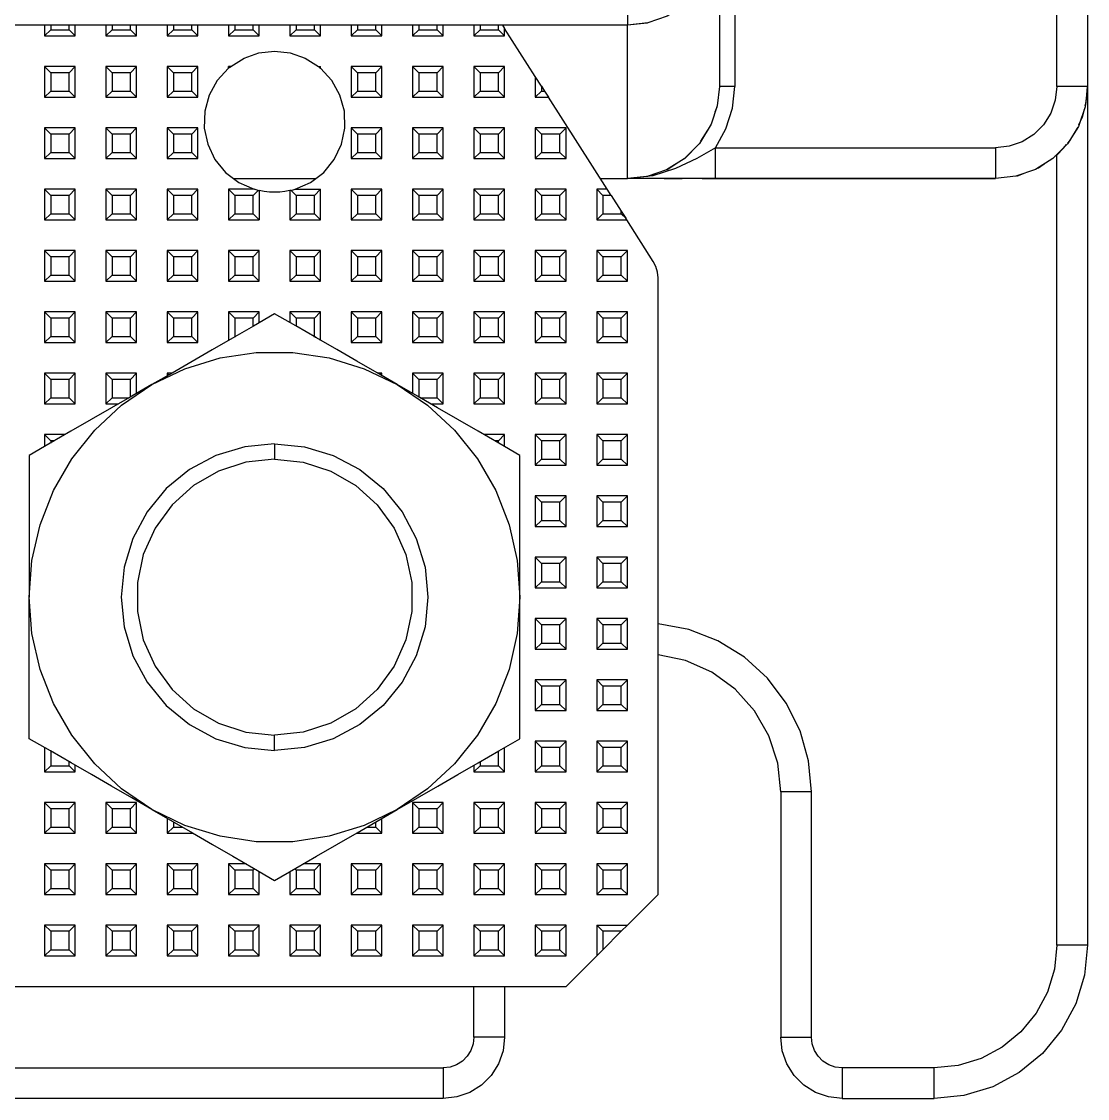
# Model space of a CAD drawing. Header units: millimetres. Extents: x 0 to 149, y 0 to 235.
# Drawn here: x 114.25 to 149, y 17.65 to 52.77 of the extents above; entities that cross this region are included whole.
import ezdxf

# ---------------------------------------------------------------- set-up
doc = ezdxf.new("R2010")
doc.units = ezdxf.units.MM

# ---------------------------------------------------------------- blocks, each defined once
blk = doc.blocks.new('CHINT_eff9f46a43ee547783ba41a7551f6a23_FACE_0')
at = {"color": 7, "linetype": 'CONTINUOUS', "true_color": 0x40d9ff}
for p, q in [((115, 52.65), (115, 52.3)), ((115.2, 52.5), (115, 52.3)), ((115.2, 52.65), (115.2, 52.5)), ((115.2, 52.5), (115.8, 52.5)), ((115.8, 52.5), (115.8, 52.65)), ((115.8, 52.5), (116, 52.3)), ((116, 52.3), (116, 52.65)), ((117, 52.65), (117, 52.3)), ((117.2, 52.5), (117, 52.3)), ((117.2, 52.65), (117.2, 52.5)), ((117.2, 52.5), (117.8, 52.5)), ((117.8, 52.5), (117.8, 52.65)), ((117.8, 52.5), (118, 52.3)), ((118, 52.3), (118, 52.65)), ((119, 52.65), (119, 52.3)), ((119.2, 52.5), (119, 52.3)), ((119.2, 52.65), (119.2, 52.5)), ((119.2, 52.5), (119.8, 52.5)), ((119.8, 52.5), (119.8, 52.65)), ((119.8, 52.5), (120, 52.3)), ((120, 52.3), (120, 52.65)), ((121, 52.65), (121, 52.3)), ((121.2, 52.5), (121, 52.3)), ((121.2, 52.65), (121.2, 52.5)), ((121.2, 52.5), (121.8, 52.5)), ((121.8, 52.5), (121.8, 52.65)), ((121.8, 52.5), (122, 52.3)), ((122, 52.3), (122, 52.65)), ((123, 52.65), (123, 52.3)), ((123.2, 52.5), (123, 52.3)), ((123.2, 52.65), (123.2, 52.5)), ((123.2, 52.5), (123.8, 52.5)), ((123.8, 52.5), (123.8, 52.65)), ((123.8, 52.5), (124, 52.3)), ((124, 52.3), (124, 52.65)), ((125, 52.65), (125, 52.3)), ((125.2, 52.5), (125, 52.3)), ((125.2, 52.65), (125.2, 52.5)), ((125.2, 52.5), (125.8, 52.5)), ((125.8, 52.5), (125.8, 52.65)), ((125.8, 52.5), (126, 52.3)), ((126, 52.3), (126, 52.65)), ((127, 52.65), (127, 52.3)), ((127.2, 52.5), (127, 52.3)), ((127.2, 52.65), (127.2, 52.5)), ((127.2, 52.5), (127.8, 52.5)), ((127.8, 52.5), (127.8, 52.65)), ((127.8, 52.5), (128, 52.3)), ((128, 52.3), (128, 52.65)), ((129, 52.65), (129, 52.3)), ((129.2, 52.5), (129, 52.3)), ((129.2, 52.65), (129.2, 52.5)), ((129.2, 52.5), (129.8, 52.5)), ((129.8, 52.5), (129.8, 52.65)), ((129.8, 52.5), (130, 52.3)), ((129.934, 52.65), (130, 52.546)), ((130, 52.3), (130, 52.546)), ((131, 50.977), (130, 52.546)), ((115, 52.3), (116, 52.3)), ((117, 52.3), (118, 52.3)), ((119, 52.3), (120, 52.3)), ((121, 52.3), (122, 52.3)), ((123, 52.3), (124, 52.3)), ((125, 52.3), (126, 52.3)), ((127, 52.3), (128, 52.3)), ((129, 52.3), (130, 52.3)), ((115.2, 51.1), (115, 51.3)), ((115, 51.3), (115, 50.3)), ((116, 51.3), (115, 51.3)), ((115.8, 51.1), (116, 51.3)), ((116, 50.3), (116, 51.3)), ((117.2, 51.1), (117, 51.3)), ((117, 51.3), (117, 50.3)), ((118, 51.3), (117, 51.3)), ((117.8, 51.1), (118, 51.3)), ((118, 50.3), (118, 51.3)), ((119.2, 51.1), (119, 51.3)), ((119, 51.3), (119, 50.3)), ((120, 51.3), (119, 51.3)), ((119.8, 51.1), (120, 51.3)), ((120, 50.3), (120, 51.3)), ((121.031, 51.269), (121, 51.3)), ((123.969, 51.269), (124, 51.3)), ((125.2, 51.1), (125, 51.3)), ((125, 51.3), (125, 50.3)), ((126, 51.3), (125, 51.3)), ((125.8, 51.1), (126, 51.3)), ((126, 50.3), (126, 51.3)), ((127.2, 51.1), (127, 51.3)), ((127, 51.3), (127, 50.3)), ((128, 51.3), (127, 51.3)), ((127.8, 51.1), (128, 51.3)), ((128, 50.3), (128, 51.3)), ((129.2, 51.1), (129, 51.3)), ((129, 51.3), (129, 50.3)), ((130, 51.3), (129, 51.3)), ((129.8, 51.1), (130, 51.3)), ((130, 50.3), (130, 51.3)), ((115.8, 51.1), (115.2, 51.1)), ((115.2, 51.1), (115.2, 50.5)), ((115.8, 50.5), (115.8, 51.1)), ((117.8, 51.1), (117.2, 51.1)), ((117.2, 51.1), (117.2, 50.5)), ((117.8, 50.5), (117.8, 51.1)), ((119.8, 51.1), (119.2, 51.1)), ((119.2, 51.1), (119.2, 50.5)), ((119.8, 50.5), (119.8, 51.1)), ((125.8, 51.1), (125.2, 51.1)), ((125.2, 51.1), (125.2, 50.5)), ((125.8, 50.5), (125.8, 51.1)), ((127.8, 51.1), (127.2, 51.1)), ((127.2, 51.1), (127.2, 50.5)), ((127.8, 50.5), (127.8, 51.1)), ((129.8, 51.1), (129.2, 51.1)), ((129.2, 51.1), (129.2, 50.5)), ((129.8, 50.5), (129.8, 51.1)), ((131, 50.977), (131, 50.3)), ((131.2, 50.663), (131, 50.977)), ((131.2, 50.663), (131.2, 50.5)), ((131.2, 50.663), (131.304, 50.5)), ((115.2, 50.5), (115, 50.3)), ((115, 50.3), (116, 50.3)), ((115.2, 50.5), (115.8, 50.5)), ((115.8, 50.5), (116, 50.3)), ((117.2, 50.5), (117, 50.3)), ((117, 50.3), (118, 50.3)), ((117.2, 50.5), (117.8, 50.5)), ((117.8, 50.5), (118, 50.3)), ((119.2, 50.5), (119, 50.3)), ((119, 50.3), (120, 50.3)), ((119.2, 50.5), (119.8, 50.5)), ((119.8, 50.5), (120, 50.3)), ((125.2, 50.5), (125, 50.3)), ((125, 50.3), (126, 50.3)), ((125.2, 50.5), (125.8, 50.5)), ((125.8, 50.5), (126, 50.3)), ((127.2, 50.5), (127, 50.3)), ((127, 50.3), (128, 50.3)), ((127.2, 50.5), (127.8, 50.5)), ((127.8, 50.5), (128, 50.3)), ((129.2, 50.5), (129, 50.3)), ((129, 50.3), (130, 50.3)), ((129.2, 50.5), (129.8, 50.5)), ((129.8, 50.5), (130, 50.3)), ((131.2, 50.5), (131, 50.3)), ((131, 50.3), (131.431, 50.3)), ((131.2, 50.5), (131.304, 50.5)), ((131.304, 50.5), (131.431, 50.3)), ((133.343, 47.3), (131.431, 50.3)), ((115.2, 49.1), (115, 49.3)), ((115, 49.3), (115, 48.3)), ((116, 49.3), (115, 49.3)), ((115.8, 49.1), (116, 49.3)), ((116, 48.3), (116, 49.3)), ((117.2, 49.1), (117, 49.3)), ((117, 49.3), (117, 48.3)), ((118, 49.3), (117, 49.3)), ((117.8, 49.1), (118, 49.3)), ((118, 48.3), (118, 49.3)), ((119.2, 49.1), (119, 49.3)), ((119, 49.3), (119, 48.3)), ((120, 49.3), (119, 49.3)), ((119.8, 49.1), (120, 49.3)), ((120, 48.3), (120, 49.3)), ((125.2, 49.1), (125, 49.3)), ((125, 49.3), (125, 48.3)), ((126, 49.3), (125, 49.3)), ((125.8, 49.1), (126, 49.3)), ((126, 48.3), (126, 49.3)), ((127.2, 49.1), (127, 49.3)), ((127, 49.3), (127, 48.3)), ((128, 49.3), (127, 49.3)), ((127.8, 49.1), (128, 49.3)), ((128, 48.3), (128, 49.3)), ((129.2, 49.1), (129, 49.3)), ((129, 49.3), (129, 48.3)), ((130, 49.3), (129, 49.3)), ((129.8, 49.1), (130, 49.3)), ((130, 48.3), (130, 49.3)), ((131.2, 49.1), (131, 49.3)), ((131, 49.3), (131, 48.3)), ((132, 49.3), (131, 49.3)), ((131.8, 49.1), (132, 49.3)), ((132, 48.3), (132, 49.3)), ((115.8, 49.1), (115.2, 49.1)), ((115.2, 49.1), (115.2, 48.5)), ((115.8, 48.5), (115.8, 49.1)), ((117.8, 49.1), (117.2, 49.1)), ((117.2, 49.1), (117.2, 48.5)), ((117.8, 48.5), (117.8, 49.1)), ((119.8, 49.1), (119.2, 49.1)), ((119.2, 49.1), (119.2, 48.5)), ((119.8, 48.5), (119.8, 49.1)), ((125.8, 49.1), (125.2, 49.1)), ((125.2, 49.1), (125.2, 48.5)), ((125.8, 48.5), (125.8, 49.1)), ((127.8, 49.1), (127.2, 49.1)), ((127.2, 49.1), (127.2, 48.5)), ((127.8, 48.5), (127.8, 49.1)), ((129.8, 49.1), (129.2, 49.1)), ((129.2, 49.1), (129.2, 48.5)), ((129.8, 48.5), (129.8, 49.1)), ((131.8, 49.1), (131.2, 49.1)), ((131.2, 49.1), (131.2, 48.5)), ((131.8, 48.5), (131.8, 49.1)), ((115.2, 48.5), (115, 48.3)), ((115.2, 48.5), (115.8, 48.5)), ((115.8, 48.5), (116, 48.3)), ((117.2, 48.5), (117, 48.3)), ((117.2, 48.5), (117.8, 48.5)), ((117.8, 48.5), (118, 48.3)), ((119.2, 48.5), (119, 48.3)), ((119.2, 48.5), (119.8, 48.5)), ((119.8, 48.5), (120, 48.3)), ((125.2, 48.5), (125, 48.3)), ((125.2, 48.5), (125.8, 48.5)), ((125.8, 48.5), (126, 48.3)), ((127.2, 48.5), (127, 48.3)), ((127.2, 48.5), (127.8, 48.5)), ((127.8, 48.5), (128, 48.3)), ((129.2, 48.5), (129, 48.3)), ((129.2, 48.5), (129.8, 48.5)), ((129.8, 48.5), (130, 48.3)), ((131.2, 48.5), (131, 48.3)), ((131.2, 48.5), (131.8, 48.5)), ((131.8, 48.5), (132, 48.3)), ((136.213, 48.65), (136.216, 48.65)), ((115, 48.3), (116, 48.3)), ((117, 48.3), (118, 48.3)), ((119, 48.3), (120, 48.3)), ((125, 48.3), (126, 48.3)), ((127, 48.3), (128, 48.3)), ((129, 48.3), (130, 48.3)), ((131, 48.3), (132, 48.3)), ((121.16, 47.65), (123.84, 47.65)), ((135.205, 47.65), (135.791, 47.65)), ((136.439, 47.65), (146, 47.65)), ((115.2, 47.1), (115, 47.3)), ((115, 47.3), (115, 46.3)), ((116, 47.3), (115, 47.3)), ((115.8, 47.1), (115.2, 47.1)), ((115.2, 47.1), (115.2, 46.5)), ((115.8, 47.1), (116, 47.3)), ((115.8, 46.5), (115.8, 47.1)), ((116, 46.3), (116, 47.3)), ((117.2, 47.1), (117, 47.3)), ((117, 47.3), (117, 46.3)), ((118, 47.3), (117, 47.3)), ((117.8, 47.1), (117.2, 47.1)), ((117.2, 47.1), (117.2, 46.5)), ((117.8, 47.1), (118, 47.3)), ((117.8, 46.5), (117.8, 47.1)), ((118, 46.3), (118, 47.3)), ((119.2, 47.1), (119, 47.3)), ((119, 47.3), (119, 46.3)), ((120, 47.3), (119, 47.3)), ((119.8, 47.1), (119.2, 47.1)), ((119.2, 47.1), (119.2, 46.5)), ((119.8, 47.1), (120, 47.3)), ((119.8, 46.5), (119.8, 47.1)), ((120, 46.3), (120, 47.3)), ((121.2, 47.1), (121, 47.3)), ((121, 47.3), (121, 46.3)), ((121.8, 47.1), (121.2, 47.1)), ((121.2, 47.1), (121.2, 46.5)), ((121.8, 47.1), (121.963, 47.263)), ((121.8, 46.5), (121.8, 47.1)), ((123.2, 47.1), (123.037, 47.263)), ((123.2, 47.1), (123.2, 46.5)), ((123.8, 47.1), (123.2, 47.1)), ((123.8, 47.1), (124, 47.3)), ((123.8, 46.5), (123.8, 47.1)), ((124, 46.3), (124, 47.3)), ((125.2, 47.1), (125, 47.3)), ((125, 47.3), (125, 46.3)), ((126, 47.3), (125, 47.3)), ((125.8, 47.1), (125.2, 47.1)), ((125.2, 47.1), (125.2, 46.5)), ((125.8, 47.1), (126, 47.3)), ((125.8, 46.5), (125.8, 47.1)), ((126, 46.3), (126, 47.3)), ((127.2, 47.1), (127, 47.3)), ((127, 47.3), (127, 46.3)), ((128, 47.3), (127, 47.3)), ((127.8, 47.1), (127.2, 47.1)), ((127.2, 47.1), (127.2, 46.5)), ((127.8, 47.1), (128, 47.3)), ((127.8, 46.5), (127.8, 47.1)), ((128, 46.3), (128, 47.3)), ((129.2, 47.1), (129, 47.3)), ((129, 47.3), (129, 46.3)), ((130, 47.3), (129, 47.3)), ((129.8, 47.1), (129.2, 47.1)), ((129.2, 47.1), (129.2, 46.5)), ((129.8, 47.1), (130, 47.3)), ((129.8, 46.5), (129.8, 47.1)), ((130, 46.3), (130, 47.3)), ((131.2, 47.1), (131, 47.3)), ((131, 47.3), (131, 46.3)), ((132, 47.3), (131, 47.3)), ((131.8, 47.1), (131.2, 47.1)), ((131.2, 47.1), (131.2, 46.5)), ((131.8, 47.1), (132, 47.3)), ((131.8, 46.5), (131.8, 47.1)), ((132, 46.3), (132, 47.3)), ((133.2, 47.1), (133, 47.3)), ((133, 47.3), (133, 46.3)), ((133.343, 47.3), (133, 47.3)), ((133.2, 47.1), (133.2, 46.5)), ((133.471, 47.1), (133.2, 47.1)), ((133.471, 47.1), (133.343, 47.3)), ((133.471, 47.1), (133.8, 46.583)), ((115.2, 46.5), (115, 46.3)), ((115.2, 46.5), (115.8, 46.5)), ((115.8, 46.5), (116, 46.3)), ((117.2, 46.5), (117, 46.3)), ((117.2, 46.5), (117.8, 46.5)), ((117.8, 46.5), (118, 46.3)), ((119.2, 46.5), (119, 46.3)), ((119.2, 46.5), (119.8, 46.5)), ((119.8, 46.5), (120, 46.3)), ((121.2, 46.5), (121, 46.3)), ((121.2, 46.5), (121.8, 46.5)), ((121.8, 46.5), (122, 46.3)), ((123.2, 46.5), (123, 46.3)), ((123.2, 46.5), (123.8, 46.5)), ((123.8, 46.5), (124, 46.3)), ((125.2, 46.5), (125, 46.3)), ((125.2, 46.5), (125.8, 46.5)), ((125.8, 46.5), (126, 46.3)), ((127.2, 46.5), (127, 46.3)), ((127.2, 46.5), (127.8, 46.5)), ((127.8, 46.5), (128, 46.3)), ((129.2, 46.5), (129, 46.3)), ((129.2, 46.5), (129.8, 46.5)), ((129.8, 46.5), (130, 46.3)), ((131.2, 46.5), (131, 46.3)), ((131.2, 46.5), (131.8, 46.5)), ((131.8, 46.5), (132, 46.3)), ((133.2, 46.5), (133, 46.3)), ((133.2, 46.5), (133.8, 46.5)), ((133.8, 46.5), (133.8, 46.583)), ((133.8, 46.583), (133.946, 46.354)), ((133.8, 46.5), (133.946, 46.354)), ((115, 46.3), (116, 46.3)), ((117, 46.3), (118, 46.3)), ((119, 46.3), (120, 46.3)), ((121, 46.3), (122, 46.3)), ((123, 46.3), (124, 46.3)), ((125, 46.3), (126, 46.3)), ((127, 46.3), (128, 46.3)), ((129, 46.3), (130, 46.3)), ((131, 46.3), (132, 46.3)), ((115.2, 45.1), (115, 45.3)), ((115, 45.3), (115, 44.3)), ((116, 45.3), (115, 45.3)), ((115.8, 45.1), (115.2, 45.1)), ((115.2, 45.1), (115.2, 44.5)), ((115.8, 45.1), (116, 45.3)), ((115.8, 44.5), (115.8, 45.1)), ((116, 44.3), (116, 45.3)), ((117.2, 45.1), (117, 45.3)), ((117, 45.3), (117, 44.3)), ((118, 45.3), (117, 45.3)), ((117.8, 45.1), (117.2, 45.1)), ((117.2, 45.1), (117.2, 44.5)), ((117.8, 45.1), (118, 45.3)), ((117.8, 44.5), (117.8, 45.1)), ((118, 44.3), (118, 45.3)), ((119.2, 45.1), (119, 45.3)), ((119, 45.3), (119, 44.3)), ((120, 45.3), (119, 45.3)), ((119.8, 45.1), (119.2, 45.1)), ((119.2, 45.1), (119.2, 44.5)), ((119.8, 45.1), (120, 45.3)), ((119.8, 44.5), (119.8, 45.1)), ((120, 44.3), (120, 45.3)), ((121.2, 45.1), (121, 45.3)), ((121, 45.3), (121, 44.3)), ((122, 45.3), (121, 45.3)), ((121.8, 45.1), (121.2, 45.1)), ((121.2, 45.1), (121.2, 44.5)), ((121.8, 45.1), (122, 45.3)), ((121.8, 44.5), (121.8, 45.1)), ((122, 44.3), (122, 45.3)), ((123.2, 45.1), (123, 45.3)), ((123, 45.3), (123, 44.3)), ((124, 45.3), (123, 45.3)), ((123.8, 45.1), (123.2, 45.1)), ((123.2, 45.1), (123.2, 44.5)), ((123.8, 45.1), (124, 45.3)), ((123.8, 44.5), (123.8, 45.1)), ((124, 44.3), (124, 45.3)), ((125.2, 45.1), (125, 45.3)), ((125, 45.3), (125, 44.3)), ((126, 45.3), (125, 45.3)), ((125.8, 45.1), (125.2, 45.1)), ((125.2, 45.1), (125.2, 44.5)), ((125.8, 45.1), (126, 45.3)), ((125.8, 44.5), (125.8, 45.1)), ((126, 44.3), (126, 45.3)), ((127.2, 45.1), (127, 45.3)), ((127, 45.3), (127, 44.3)), ((128, 45.3), (127, 45.3)), ((127.8, 45.1), (127.2, 45.1)), ((127.2, 45.1), (127.2, 44.5)), ((127.8, 45.1), (128, 45.3)), ((127.8, 44.5), (127.8, 45.1)), ((128, 44.3), (128, 45.3)), ((129.2, 45.1), (129, 45.3)), ((129, 45.3), (129, 44.3)), ((130, 45.3), (129, 45.3)), ((129.8, 45.1), (129.2, 45.1)), ((129.2, 45.1), (129.2, 44.5)), ((129.8, 45.1), (130, 45.3)), ((129.8, 44.5), (129.8, 45.1)), ((130, 44.3), (130, 45.3)), ((131.2, 45.1), (131, 45.3)), ((131, 45.3), (131, 44.3)), ((132, 45.3), (131, 45.3)), ((131.8, 45.1), (131.2, 45.1)), ((131.2, 45.1), (131.2, 44.5)), ((131.8, 45.1), (132, 45.3)), ((131.8, 44.5), (131.8, 45.1)), ((132, 44.3), (132, 45.3)), ((133.2, 45.1), (133, 45.3)), ((133, 45.3), (133, 44.3)), ((134, 45.3), (133, 45.3)), ((133.8, 45.1), (133.2, 45.1)), ((133.2, 45.1), (133.2, 44.5)), ((133.8, 45.1), (134, 45.3)), ((133.8, 44.5), (133.8, 45.1)), ((134, 44.3), (134, 45.3)), ((115.2, 44.5), (115, 44.3)), ((115, 44.3), (116, 44.3)), ((115.2, 44.5), (115.8, 44.5)), ((115.8, 44.5), (116, 44.3)), ((117.2, 44.5), (117, 44.3)), ((117, 44.3), (118, 44.3)), ((117.2, 44.5), (117.8, 44.5)), ((117.8, 44.5), (118, 44.3)), ((119.2, 44.5), (119, 44.3)), ((119, 44.3), (120, 44.3)), ((119.2, 44.5), (119.8, 44.5)), ((119.8, 44.5), (120, 44.3)), ((121.2, 44.5), (121, 44.3)), ((121, 44.3), (122, 44.3)), ((121.2, 44.5), (121.8, 44.5)), ((121.8, 44.5), (122, 44.3)), ((123.2, 44.5), (123, 44.3)), ((123, 44.3), (124, 44.3)), ((123.2, 44.5), (123.8, 44.5)), ((123.8, 44.5), (124, 44.3)), ((125.2, 44.5), (125, 44.3)), ((125, 44.3), (126, 44.3)), ((125.2, 44.5), (125.8, 44.5)), ((125.8, 44.5), (126, 44.3)), ((127.2, 44.5), (127, 44.3)), ((127, 44.3), (128, 44.3)), ((127.2, 44.5), (127.8, 44.5)), ((127.8, 44.5), (128, 44.3)), ((129.2, 44.5), (129, 44.3)), ((129, 44.3), (130, 44.3)), ((129.2, 44.5), (129.8, 44.5)), ((129.8, 44.5), (130, 44.3)), ((131.2, 44.5), (131, 44.3)), ((131, 44.3), (132, 44.3)), ((131.2, 44.5), (131.8, 44.5)), ((131.8, 44.5), (132, 44.3)), ((133.2, 44.5), (133, 44.3)), ((133, 44.3), (134, 44.3)), ((133.2, 44.5), (133.8, 44.5)), ((133.8, 44.5), (134, 44.3)), ((115.2, 43.1), (115, 43.3)), ((115, 43.3), (115, 42.3)), ((116, 43.3), (115, 43.3)), ((115.8, 43.1), (116, 43.3)), ((116, 42.3), (116, 43.3)), ((117.2, 43.1), (117, 43.3)), ((117, 43.3), (117, 42.3)), ((118, 43.3), (117, 43.3)), ((117.8, 43.1), (118, 43.3)), ((118, 42.3), (118, 43.3)), ((119.2, 43.1), (119, 43.3)), ((119, 43.3), (119, 42.3)), ((120, 43.3), (119, 43.3)), ((119.8, 43.1), (120, 43.3)), ((120, 42.3), (120, 43.3)), ((121.2, 43.1), (121, 43.3)), ((121, 43.3), (121, 42.372)), ((122, 43.3), (121, 43.3)), ((121.8, 43.1), (122, 43.3)), ((122, 42.949), (122, 43.3)), ((123.2, 43.1), (123, 43.3)), ((123, 43.3), (123, 42.949)), ((124, 43.3), (123, 43.3)), ((123.8, 43.1), (124, 43.3)), ((124, 42.372), (124, 43.3)), ((125.2, 43.1), (125, 43.3)), ((125, 43.3), (125, 42.3)), ((126, 43.3), (125, 43.3)), ((125.8, 43.1), (126, 43.3)), ((126, 42.3), (126, 43.3)), ((127.2, 43.1), (127, 43.3)), ((127, 43.3), (127, 42.3)), ((128, 43.3), (127, 43.3)), ((127.8, 43.1), (128, 43.3)), ((128, 42.3), (128, 43.3)), ((129.2, 43.1), (129, 43.3)), ((129, 43.3), (129, 42.3)), ((130, 43.3), (129, 43.3)), ((129.8, 43.1), (130, 43.3)), ((130, 42.3), (130, 43.3)), ((131.2, 43.1), (131, 43.3)), ((131, 43.3), (131, 42.3)), ((132, 43.3), (131, 43.3)), ((131.8, 43.1), (132, 43.3)), ((132, 42.3), (132, 43.3)), ((133.2, 43.1), (133, 43.3)), ((133, 43.3), (133, 42.3)), ((134, 43.3), (133, 43.3)), ((133.8, 43.1), (134, 43.3)), ((134, 42.3), (134, 43.3)), ((115.8, 43.1), (115.2, 43.1)), ((115.2, 43.1), (115.2, 42.5)), ((115.8, 42.5), (115.8, 43.1)), ((117.8, 43.1), (117.2, 43.1)), ((117.2, 43.1), (117.2, 42.5)), ((117.8, 42.5), (117.8, 43.1)), ((119.8, 43.1), (119.2, 43.1)), ((119.2, 43.1), (119.2, 42.5)), ((119.8, 42.5), (119.8, 43.1)), ((121.8, 43.1), (121.2, 43.1)), ((121.2, 43.1), (121.2, 42.5)), ((121.8, 42.833), (121.8, 43.1)), ((123.8, 43.1), (123.2, 43.1)), ((123.2, 43.1), (123.2, 42.833)), ((123.8, 42.5), (123.8, 43.1)), ((125.8, 43.1), (125.2, 43.1)), ((125.2, 43.1), (125.2, 42.5)), ((125.8, 42.5), (125.8, 43.1)), ((127.8, 43.1), (127.2, 43.1)), ((127.2, 43.1), (127.2, 42.5)), ((127.8, 42.5), (127.8, 43.1)), ((129.8, 43.1), (129.2, 43.1)), ((129.2, 43.1), (129.2, 42.5)), ((129.8, 42.5), (129.8, 43.1)), ((131.8, 43.1), (131.2, 43.1)), ((131.2, 43.1), (131.2, 42.5)), ((131.8, 42.5), (131.8, 43.1)), ((133.8, 43.1), (133.2, 43.1)), ((133.2, 43.1), (133.2, 42.5)), ((133.8, 42.5), (133.8, 43.1)), ((115.2, 42.5), (115, 42.3)), ((115.2, 42.5), (115.8, 42.5)), ((115.8, 42.5), (116, 42.3)), ((117.2, 42.5), (117, 42.3)), ((117.2, 42.5), (117.8, 42.5)), ((117.8, 42.5), (118, 42.3)), ((119.2, 42.5), (119, 42.3)), ((119.2, 42.5), (119.8, 42.5)), ((119.8, 42.5), (120, 42.3)), ((121.2, 42.5), (121.169, 42.469)), ((121.2, 42.5), (121.222, 42.5)), ((123.778, 42.5), (123.8, 42.5)), ((123.8, 42.5), (123.831, 42.469)), ((125.2, 42.5), (125, 42.3)), ((125.2, 42.5), (125.8, 42.5)), ((125.8, 42.5), (126, 42.3)), ((127.2, 42.5), (127, 42.3)), ((127.2, 42.5), (127.8, 42.5)), ((127.8, 42.5), (128, 42.3)), ((129.2, 42.5), (129, 42.3)), ((129.2, 42.5), (129.8, 42.5)), ((129.8, 42.5), (130, 42.3)), ((131.2, 42.5), (131, 42.3)), ((131.2, 42.5), (131.8, 42.5)), ((131.8, 42.5), (132, 42.3)), ((133.2, 42.5), (133, 42.3)), ((133.2, 42.5), (133.8, 42.5)), ((133.8, 42.5), (134, 42.3)), ((115, 42.3), (116, 42.3)), ((117, 42.3), (118, 42.3)), ((119, 42.3), (120, 42.3)), ((125, 42.3), (126, 42.3)), ((127, 42.3), (128, 42.3)), ((129, 42.3), (130, 42.3)), ((131, 42.3), (132, 42.3)), ((133, 42.3), (134, 42.3)), ((115.2, 41.1), (115, 41.3)), ((115, 41.3), (115, 40.3)), ((116, 41.3), (115, 41.3)), ((115.8, 41.1), (115.2, 41.1)), ((115.2, 41.1), (115.2, 40.5)), ((115.8, 41.1), (116, 41.3)), ((115.8, 40.5), (115.8, 41.1)), ((116, 40.3), (116, 41.3)), ((117.2, 41.1), (117, 41.3)), ((117, 41.3), (117, 40.3)), ((118, 41.3), (117, 41.3)), ((117.8, 41.1), (117.2, 41.1)), ((117.2, 41.1), (117.2, 40.5)), ((117.8, 41.1), (118, 41.3)), ((117.8, 40.524), (117.8, 41.1)), ((118, 40.64), (118, 41.3)), ((119.053, 41.247), (119, 41.3)), ((119, 41.3), (119, 41.217)), ((119.144, 41.3), (119, 41.3)), ((126, 41.3), (125.856, 41.3)), ((125.947, 41.247), (126, 41.3)), ((126, 41.217), (126, 41.3)), ((127.2, 41.1), (127, 41.3)), ((127, 41.3), (127, 40.64)), ((128, 41.3), (127, 41.3)), ((127.8, 41.1), (127.2, 41.1)), ((127.2, 41.1), (127.2, 40.524)), ((127.8, 41.1), (128, 41.3)), ((127.8, 40.5), (127.8, 41.1)), ((128, 40.3), (128, 41.3)), ((129.2, 41.1), (129, 41.3)), ((129, 41.3), (129, 40.3)), ((130, 41.3), (129, 41.3)), ((129.8, 41.1), (129.2, 41.1)), ((129.2, 41.1), (129.2, 40.5)), ((129.8, 41.1), (130, 41.3)), ((129.8, 40.5), (129.8, 41.1)), ((130, 40.3), (130, 41.3)), ((131.2, 41.1), (131, 41.3)), ((131, 41.3), (131, 40.3)), ((132, 41.3), (131, 41.3)), ((131.8, 41.1), (131.2, 41.1)), ((131.2, 41.1), (131.2, 40.5)), ((131.8, 41.1), (132, 41.3)), ((131.8, 40.5), (131.8, 41.1)), ((132, 40.3), (132, 41.3)), ((133.2, 41.1), (133, 41.3)), ((133, 41.3), (133, 40.3)), ((134, 41.3), (133, 41.3)), ((133.8, 41.1), (133.2, 41.1)), ((133.2, 41.1), (133.2, 40.5)), ((133.8, 41.1), (134, 41.3)), ((133.8, 40.5), (133.8, 41.1)), ((134, 40.3), (134, 41.3)), ((115.2, 40.5), (115, 40.3)), ((115.2, 40.5), (115.8, 40.5)), ((115.8, 40.5), (116, 40.3)), ((117.2, 40.5), (117, 40.3)), ((117.2, 40.5), (117.758, 40.5)), ((127.242, 40.5), (127.8, 40.5)), ((127.8, 40.5), (128, 40.3)), ((129.2, 40.5), (129, 40.3)), ((129.2, 40.5), (129.8, 40.5)), ((129.8, 40.5), (130, 40.3)), ((131.2, 40.5), (131, 40.3)), ((131.2, 40.5), (131.8, 40.5)), ((131.8, 40.5), (132, 40.3)), ((133.2, 40.5), (133, 40.3)), ((133.2, 40.5), (133.8, 40.5)), ((133.8, 40.5), (134, 40.3)), ((115, 40.3), (116, 40.3)), ((117, 40.3), (117.412, 40.3)), ((127.588, 40.3), (128, 40.3)), ((129, 40.3), (130, 40.3)), ((131, 40.3), (132, 40.3)), ((133, 40.3), (134, 40.3)), ((115.2, 39.1), (115, 39.3)), ((115, 39.3), (115, 38.907)), ((115.68, 39.3), (115, 39.3)), ((115.333, 39.1), (115.2, 39.1)), ((115.2, 39.1), (115.2, 39.023)), ((122.5, 39), (122.5, 38.5)), ((130, 39.3), (129.32, 39.3)), ((129.8, 39.1), (129.667, 39.1)), ((129.8, 39.1), (130, 39.3)), ((129.8, 39.023), (129.8, 39.1)), ((130, 38.907), (130, 39.3)), ((131.2, 39.1), (131, 39.3)), ((131, 39.3), (131, 38.3)), ((132, 39.3), (131, 39.3)), ((131.8, 39.1), (131.2, 39.1)), ((131.2, 39.1), (131.2, 38.5)), ((131.8, 39.1), (132, 39.3)), ((131.8, 38.5), (131.8, 39.1)), ((132, 38.3), (132, 39.3)), ((133.2, 39.1), (133, 39.3)), ((133, 39.3), (133, 38.3)), ((134, 39.3), (133, 39.3)), ((133.8, 39.1), (133.2, 39.1)), ((133.2, 39.1), (133.2, 38.5)), ((133.8, 39.1), (134, 39.3)), ((133.8, 38.5), (133.8, 39.1)), ((134, 38.3), (134, 39.3)), ((131.2, 38.5), (131, 38.3)), ((131, 38.3), (132, 38.3)), ((131.2, 38.5), (131.8, 38.5)), ((131.8, 38.5), (132, 38.3)), ((133.2, 38.5), (133, 38.3)), ((133, 38.3), (134, 38.3)), ((133.2, 38.5), (133.8, 38.5)), ((133.8, 38.5), (134, 38.3)), ((131.2, 37.1), (131, 37.3)), ((131, 37.3), (131, 36.3)), ((132, 37.3), (131, 37.3)), ((131.8, 37.1), (132, 37.3)), ((132, 36.3), (132, 37.3)), ((133.2, 37.1), (133, 37.3)), ((133, 37.3), (133, 36.3)), ((134, 37.3), (133, 37.3)), ((133.8, 37.1), (134, 37.3)), ((134, 36.3), (134, 37.3)), ((131.8, 37.1), (131.2, 37.1)), ((131.2, 37.1), (131.2, 36.5)), ((131.8, 36.5), (131.8, 37.1)), ((133.8, 37.1), (133.2, 37.1)), ((133.2, 37.1), (133.2, 36.5)), ((133.8, 36.5), (133.8, 37.1)), ((131.2, 36.5), (131, 36.3)), ((131, 36.3), (132, 36.3)), ((131.2, 36.5), (131.8, 36.5)), ((131.8, 36.5), (132, 36.3)), ((133.2, 36.5), (133, 36.3)), ((133, 36.3), (134, 36.3)), ((133.2, 36.5), (133.8, 36.5)), ((133.8, 36.5), (134, 36.3)), ((131.2, 35.1), (131, 35.3)), ((131, 35.3), (131, 34.3)), ((132, 35.3), (131, 35.3)), ((131.8, 35.1), (132, 35.3)), ((132, 34.3), (132, 35.3)), ((133.2, 35.1), (133, 35.3)), ((133, 35.3), (133, 34.3)), ((134, 35.3), (133, 35.3)), ((133.8, 35.1), (134, 35.3)), ((134, 34.3), (134, 35.3)), ((131.8, 35.1), (131.2, 35.1)), ((131.2, 35.1), (131.2, 34.5)), ((131.8, 34.5), (131.8, 35.1)), ((133.8, 35.1), (133.2, 35.1)), ((133.2, 35.1), (133.2, 34.5)), ((133.8, 34.5), (133.8, 35.1)), ((131.2, 34.5), (131, 34.3)), ((131.2, 34.5), (131.8, 34.5)), ((131.8, 34.5), (132, 34.3)), ((133.2, 34.5), (133, 34.3)), ((133.2, 34.5), (133.8, 34.5)), ((133.8, 34.5), (134, 34.3)), ((131, 34.3), (132, 34.3)), ((133, 34.3), (134, 34.3)), ((131.2, 33.1), (131, 33.3)), ((131, 33.3), (131, 32.3)), ((132, 33.3), (131, 33.3)), ((131.8, 33.1), (131.2, 33.1)), ((131.2, 33.1), (131.2, 32.5)), ((131.8, 33.1), (132, 33.3)), ((131.8, 32.5), (131.8, 33.1)), ((132, 32.3), (132, 33.3)), ((133.2, 33.1), (133, 33.3)), ((133, 33.3), (133, 32.3)), ((134, 33.3), (133, 33.3)), ((133.8, 33.1), (133.2, 33.1)), ((133.2, 33.1), (133.2, 32.5)), ((133.8, 33.1), (134, 33.3)), ((133.8, 32.5), (133.8, 33.1)), ((134, 32.3), (134, 33.3)), ((131.2, 32.5), (131, 32.3)), ((131.2, 32.5), (131.8, 32.5)), ((131.8, 32.5), (132, 32.3)), ((133.2, 32.5), (133, 32.3)), ((133.2, 32.5), (133.8, 32.5)), ((133.8, 32.5), (134, 32.3)), ((131, 32.3), (132, 32.3)), ((133, 32.3), (134, 32.3)), ((131.2, 31.1), (131, 31.3)), ((131, 31.3), (131, 30.3)), ((132, 31.3), (131, 31.3)), ((131.8, 31.1), (132, 31.3)), ((132, 30.3), (132, 31.3)), ((133.2, 31.1), (133, 31.3)), ((133, 31.3), (133, 30.3)), ((134, 31.3), (133, 31.3)), ((133.8, 31.1), (134, 31.3)), ((134, 30.3), (134, 31.3)), ((131.8, 31.1), (131.2, 31.1)), ((131.2, 31.1), (131.2, 30.5)), ((131.8, 30.5), (131.8, 31.1)), ((133.8, 31.1), (133.2, 31.1)), ((133.2, 31.1), (133.2, 30.5)), ((133.8, 30.5), (133.8, 31.1)), ((131.2, 30.5), (131, 30.3)), ((131, 30.3), (132, 30.3)), ((131.2, 30.5), (131.8, 30.5)), ((131.8, 30.5), (132, 30.3)), ((133.2, 30.5), (133, 30.3)), ((133, 30.3), (134, 30.3)), ((133.2, 30.5), (133.8, 30.5)), ((133.8, 30.5), (134, 30.3)), ((122.5, 29), (122.5, 29.5)), ((131.2, 29.1), (131, 29.3)), ((131, 29.3), (131, 28.3)), ((132, 29.3), (131, 29.3)), ((131.8, 29.1), (132, 29.3)), ((132, 28.3), (132, 29.3)), ((133.2, 29.1), (133, 29.3)), ((133, 29.3), (133, 28.3)), ((134, 29.3), (133, 29.3)), ((133.8, 29.1), (134, 29.3)), ((134, 28.3), (134, 29.3)), ((115, 29.093), (115, 28.3)), ((115.2, 28.977), (115.2, 28.5)), ((129.8, 28.5), (129.8, 28.977)), ((130, 28.3), (130, 29.093)), ((131.8, 29.1), (131.2, 29.1)), ((131.2, 29.1), (131.2, 28.5)), ((131.8, 28.5), (131.8, 29.1)), ((133.8, 29.1), (133.2, 29.1)), ((133.2, 29.1), (133.2, 28.5)), ((133.8, 28.5), (133.8, 29.1)), ((115.2, 28.5), (115, 28.3)), ((115.2, 28.5), (115.8, 28.5)), ((115.8, 28.5), (115.8, 28.631)), ((115.8, 28.5), (116, 28.3)), ((116, 28.3), (116, 28.515)), ((129, 28.515), (129, 28.3)), ((129.2, 28.5), (129, 28.3)), ((129.2, 28.631), (129.2, 28.5)), ((129.2, 28.5), (129.8, 28.5)), ((129.8, 28.5), (130, 28.3)), ((131.2, 28.5), (131, 28.3)), ((131.2, 28.5), (131.8, 28.5)), ((131.8, 28.5), (132, 28.3)), ((133.2, 28.5), (133, 28.3)), ((133.2, 28.5), (133.8, 28.5)), ((133.8, 28.5), (134, 28.3)), ((115, 28.3), (116, 28.3)), ((129, 28.3), (130, 28.3)), ((131, 28.3), (132, 28.3)), ((133, 28.3), (134, 28.3)), ((115.2, 27.1), (115, 27.3)), ((115, 27.3), (115, 26.3)), ((116, 27.3), (115, 27.3)), ((115.8, 27.1), (115.2, 27.1)), ((115.2, 27.1), (115.2, 26.5)), ((115.8, 27.1), (116, 27.3)), ((115.8, 26.5), (115.8, 27.1)), ((116, 26.3), (116, 27.3)), ((117.2, 27.1), (117, 27.3)), ((117, 27.3), (117, 26.3)), ((118, 27.3), (117, 27.3)), ((117.8, 27.1), (117.2, 27.1)), ((117.2, 27.1), (117.2, 26.5)), ((117.8, 27.1), (118, 27.3)), ((117.8, 26.5), (117.8, 27.1)), ((118, 26.3), (118, 27.3)), ((127.2, 27.1), (127, 27.3)), ((127, 27.3), (127, 26.3)), ((128, 27.3), (127, 27.3)), ((127.8, 27.1), (127.2, 27.1)), ((127.2, 27.1), (127.2, 26.5)), ((127.8, 27.1), (128, 27.3)), ((127.8, 26.5), (127.8, 27.1)), ((128, 26.3), (128, 27.3)), ((129.2, 27.1), (129, 27.3)), ((129, 27.3), (129, 26.3)), ((130, 27.3), (129, 27.3)), ((129.8, 27.1), (129.2, 27.1)), ((129.2, 27.1), (129.2, 26.5)), ((129.8, 27.1), (130, 27.3)), ((129.8, 26.5), (129.8, 27.1)), ((130, 26.3), (130, 27.3)), ((131.2, 27.1), (131, 27.3)), ((131, 27.3), (131, 26.3)), ((132, 27.3), (131, 27.3)), ((131.8, 27.1), (131.2, 27.1)), ((131.2, 27.1), (131.2, 26.5)), ((131.8, 27.1), (132, 27.3)), ((131.8, 26.5), (131.8, 27.1)), ((132, 26.3), (132, 27.3)), ((133.2, 27.1), (133, 27.3)), ((133, 27.3), (133, 26.3)), ((134, 27.3), (133, 27.3)), ((133.8, 27.1), (133.2, 27.1)), ((133.2, 27.1), (133.2, 26.5)), ((133.8, 27.1), (134, 27.3)), ((133.8, 26.5), (133.8, 27.1)), ((134, 26.3), (134, 27.3)), ((119, 26.783), (119, 26.3)), ((126, 26.3), (126, 26.783)), ((115.2, 26.5), (115, 26.3)), ((115.2, 26.5), (115.8, 26.5)), ((115.8, 26.5), (116, 26.3)), ((117.2, 26.5), (117, 26.3)), ((117.2, 26.5), (117.8, 26.5)), ((117.8, 26.5), (118, 26.3)), ((119.2, 26.5), (119, 26.3)), ((119.2, 26.668), (119.2, 26.5)), ((119.2, 26.5), (119.49, 26.5)), ((125.51, 26.5), (125.8, 26.5)), ((125.8, 26.5), (125.8, 26.668)), ((125.8, 26.5), (126, 26.3)), ((127.2, 26.5), (127, 26.3)), ((127.2, 26.5), (127.8, 26.5)), ((127.8, 26.5), (128, 26.3)), ((129.2, 26.5), (129, 26.3)), ((129.2, 26.5), (129.8, 26.5)), ((129.8, 26.5), (130, 26.3)), ((131.2, 26.5), (131, 26.3)), ((131.2, 26.5), (131.8, 26.5)), ((131.8, 26.5), (132, 26.3)), ((133.2, 26.5), (133, 26.3)), ((133.2, 26.5), (133.8, 26.5)), ((133.8, 26.5), (134, 26.3)), ((115, 26.3), (116, 26.3)), ((117, 26.3), (118, 26.3)), ((119, 26.3), (119.837, 26.3)), ((125.163, 26.3), (126, 26.3)), ((127, 26.3), (128, 26.3)), ((129, 26.3), (130, 26.3)), ((131, 26.3), (132, 26.3)), ((133, 26.3), (134, 26.3)), ((115.2, 25.1), (115, 25.3)), ((115, 25.3), (115, 24.3)), ((116, 25.3), (115, 25.3)), ((115.8, 25.1), (116, 25.3)), ((116, 24.3), (116, 25.3)), ((117.2, 25.1), (117, 25.3)), ((117, 25.3), (117, 24.3)), ((118, 25.3), (117, 25.3)), ((117.8, 25.1), (118, 25.3)), ((118, 24.3), (118, 25.3)), ((119.2, 25.1), (119, 25.3)), ((119, 25.3), (119, 24.3)), ((120, 25.3), (119, 25.3)), ((119.8, 25.1), (120, 25.3)), ((120, 24.3), (120, 25.3)), ((121.2, 25.1), (121, 25.3)), ((121, 25.3), (121, 24.3)), ((121.569, 25.3), (121, 25.3)), ((124, 25.3), (123.431, 25.3)), ((123.8, 25.1), (124, 25.3)), ((124, 24.3), (124, 25.3)), ((125.2, 25.1), (125, 25.3)), ((125, 25.3), (125, 24.3)), ((126, 25.3), (125, 25.3)), ((125.8, 25.1), (126, 25.3)), ((126, 24.3), (126, 25.3)), ((127.2, 25.1), (127, 25.3)), ((127, 25.3), (127, 24.3)), ((128, 25.3), (127, 25.3)), ((127.8, 25.1), (128, 25.3)), ((128, 24.3), (128, 25.3)), ((129.2, 25.1), (129, 25.3)), ((129, 25.3), (129, 24.3)), ((130, 25.3), (129, 25.3)), ((129.8, 25.1), (130, 25.3)), ((130, 24.3), (130, 25.3)), ((131.2, 25.1), (131, 25.3)), ((131, 25.3), (131, 24.3)), ((132, 25.3), (131, 25.3)), ((131.8, 25.1), (132, 25.3)), ((132, 24.3), (132, 25.3)), ((133.2, 25.1), (133, 25.3)), ((133, 25.3), (133, 24.3)), ((134, 25.3), (133, 25.3)), ((133.8, 25.1), (134, 25.3)), ((134, 24.3), (134, 25.3)), ((115.8, 25.1), (115.2, 25.1)), ((115.2, 25.1), (115.2, 24.5)), ((115.8, 24.5), (115.8, 25.1)), ((117.8, 25.1), (117.2, 25.1)), ((117.2, 25.1), (117.2, 24.5)), ((117.8, 24.5), (117.8, 25.1)), ((119.8, 25.1), (119.2, 25.1)), ((119.2, 25.1), (119.2, 24.5)), ((119.8, 24.5), (119.8, 25.1)), ((121.8, 25.1), (121.2, 25.1)), ((121.2, 25.1), (121.2, 24.5)), ((121.8, 25.1), (121.842, 25.142)), ((121.8, 24.5), (121.8, 25.1)), ((122, 24.3), (122, 25.051)), ((123, 25.051), (123, 24.3)), ((123.2, 25.1), (123.158, 25.142)), ((123.8, 25.1), (123.2, 25.1)), ((123.2, 25.1), (123.2, 24.5)), ((123.8, 24.5), (123.8, 25.1)), ((125.8, 25.1), (125.2, 25.1)), ((125.2, 25.1), (125.2, 24.5)), ((125.8, 24.5), (125.8, 25.1)), ((127.8, 25.1), (127.2, 25.1)), ((127.2, 25.1), (127.2, 24.5)), ((127.8, 24.5), (127.8, 25.1)), ((129.8, 25.1), (129.2, 25.1)), ((129.2, 25.1), (129.2, 24.5)), ((129.8, 24.5), (129.8, 25.1)), ((131.8, 25.1), (131.2, 25.1)), ((131.2, 25.1), (131.2, 24.5)), ((131.8, 24.5), (131.8, 25.1)), ((133.8, 25.1), (133.2, 25.1)), ((133.2, 25.1), (133.2, 24.5)), ((133.8, 24.5), (133.8, 25.1)), ((115.2, 24.5), (115, 24.3)), ((115, 24.3), (116, 24.3)), ((115.2, 24.5), (115.8, 24.5)), ((115.8, 24.5), (116, 24.3)), ((117.2, 24.5), (117, 24.3)), ((117, 24.3), (118, 24.3)), ((117.2, 24.5), (117.8, 24.5)), ((117.8, 24.5), (118, 24.3)), ((119.2, 24.5), (119, 24.3)), ((119, 24.3), (120, 24.3)), ((119.2, 24.5), (119.8, 24.5)), ((119.8, 24.5), (120, 24.3)), ((121.2, 24.5), (121, 24.3)), ((121, 24.3), (122, 24.3)), ((121.2, 24.5), (121.8, 24.5)), ((121.8, 24.5), (122, 24.3)), ((123.2, 24.5), (123, 24.3)), ((123, 24.3), (124, 24.3)), ((123.2, 24.5), (123.8, 24.5)), ((123.8, 24.5), (124, 24.3)), ((125.2, 24.5), (125, 24.3)), ((125, 24.3), (126, 24.3)), ((125.2, 24.5), (125.8, 24.5)), ((125.8, 24.5), (126, 24.3)), ((127.2, 24.5), (127, 24.3)), ((127, 24.3), (128, 24.3)), ((127.2, 24.5), (127.8, 24.5)), ((127.8, 24.5), (128, 24.3)), ((129.2, 24.5), (129, 24.3)), ((129, 24.3), (130, 24.3)), ((129.2, 24.5), (129.8, 24.5)), ((129.8, 24.5), (130, 24.3)), ((131.2, 24.5), (131, 24.3)), ((131, 24.3), (132, 24.3)), ((131.2, 24.5), (131.8, 24.5)), ((131.8, 24.5), (132, 24.3)), ((133.2, 24.5), (133, 24.3)), ((133, 24.3), (134, 24.3)), ((133.2, 24.5), (133.8, 24.5)), ((133.8, 24.5), (134, 24.3)), ((115.2, 23.1), (115, 23.3)), ((115, 23.3), (115, 22.3)), ((116, 23.3), (115, 23.3)), ((115.8, 23.1), (116, 23.3)), ((116, 22.3), (116, 23.3)), ((117.2, 23.1), (117, 23.3)), ((117, 23.3), (117, 22.3)), ((118, 23.3), (117, 23.3)), ((117.8, 23.1), (118, 23.3)), ((118, 22.3), (118, 23.3)), ((119.2, 23.1), (119, 23.3)), ((119, 23.3), (119, 22.3)), ((120, 23.3), (119, 23.3)), ((119.8, 23.1), (120, 23.3)), ((120, 22.3), (120, 23.3)), ((121.2, 23.1), (121, 23.3)), ((121, 23.3), (121, 22.3)), ((122, 23.3), (121, 23.3)), ((121.8, 23.1), (122, 23.3)), ((122, 22.3), (122, 23.3)), ((123.2, 23.1), (123, 23.3)), ((123, 23.3), (123, 22.3)), ((124, 23.3), (123, 23.3)), ((123.8, 23.1), (124, 23.3)), ((124, 22.3), (124, 23.3)), ((125.2, 23.1), (125, 23.3)), ((125, 23.3), (125, 22.3)), ((126, 23.3), (125, 23.3)), ((125.8, 23.1), (126, 23.3)), ((126, 22.3), (126, 23.3)), ((127.2, 23.1), (127, 23.3)), ((127, 23.3), (127, 22.3)), ((128, 23.3), (127, 23.3)), ((127.8, 23.1), (128, 23.3)), ((128, 22.3), (128, 23.3)), ((129.2, 23.1), (129, 23.3)), ((129, 23.3), (129, 22.3)), ((130, 23.3), (129, 23.3)), ((129.8, 23.1), (130, 23.3)), ((130, 22.3), (130, 23.3)), ((131.2, 23.1), (131, 23.3)), ((131, 23.3), (131, 22.3)), ((132, 23.3), (131, 23.3)), ((131.8, 23.1), (132, 23.3)), ((132, 22.3), (132, 23.3)), ((133.2, 23.1), (133, 23.3)), ((115.2, 23.1), (115.2, 22.5)), ((115.8, 23.1), (115.2, 23.1)), ((115.8, 22.5), (115.8, 23.1)), ((117.2, 23.1), (117.2, 22.5)), ((117.8, 23.1), (117.2, 23.1)), ((117.8, 22.5), (117.8, 23.1)), ((119.2, 23.1), (119.2, 22.5)), ((119.8, 23.1), (119.2, 23.1)), ((119.8, 22.5), (119.8, 23.1)), ((121.2, 23.1), (121.2, 22.5)), ((121.8, 23.1), (121.2, 23.1)), ((121.8, 22.5), (121.8, 23.1)), ((123.8, 23.1), (123.2, 23.1)), ((123.2, 23.1), (123.2, 22.5)), ((123.8, 22.5), (123.8, 23.1)), ((125.8, 23.1), (125.2, 23.1)), ((125.2, 23.1), (125.2, 22.5)), ((125.8, 22.5), (125.8, 23.1)), ((127.8, 23.1), (127.2, 23.1)), ((127.2, 23.1), (127.2, 22.5)), ((127.8, 22.5), (127.8, 23.1)), ((129.8, 23.1), (129.2, 23.1)), ((129.2, 23.1), (129.2, 22.5)), ((129.8, 22.5), (129.8, 23.1)), ((131.8, 23.1), (131.2, 23.1)), ((131.2, 23.1), (131.2, 22.5)), ((131.8, 22.5), (131.8, 23.1)), ((133.2, 23.1), (133.2, 22.5)), ((133.8, 23.1), (133.2, 23.1)), ((133.8, 23.1), (133.2, 22.5)), ((115.2, 22.5), (115, 22.3)), ((115.2, 22.5), (115.8, 22.5)), ((115.8, 22.5), (116, 22.3)), ((117.2, 22.5), (117, 22.3)), ((117.2, 22.5), (117.8, 22.5)), ((117.8, 22.5), (118, 22.3)), ((119.2, 22.5), (119, 22.3)), ((119.2, 22.5), (119.8, 22.5)), ((119.8, 22.5), (120, 22.3)), ((121.2, 22.5), (121, 22.3)), ((121.2, 22.5), (121.8, 22.5)), ((121.8, 22.5), (122, 22.3)), ((123.2, 22.5), (123, 22.3)), ((123.2, 22.5), (123.8, 22.5)), ((123.8, 22.5), (124, 22.3)), ((125.2, 22.5), (125, 22.3)), ((125.2, 22.5), (125.8, 22.5)), ((125.8, 22.5), (126, 22.3)), ((127.2, 22.5), (127, 22.3)), ((127.2, 22.5), (127.8, 22.5)), ((127.8, 22.5), (128, 22.3)), ((129.2, 22.5), (129, 22.3)), ((129.2, 22.5), (129.8, 22.5)), ((129.8, 22.5), (130, 22.3)), ((131.2, 22.5), (131, 22.3)), ((131.2, 22.5), (131.8, 22.5)), ((131.8, 22.5), (132, 22.3)), ((115, 22.3), (116, 22.3)), ((117, 22.3), (118, 22.3)), ((119, 22.3), (120, 22.3)), ((121, 22.3), (122, 22.3)), ((123, 22.3), (124, 22.3)), ((125, 22.3), (126, 22.3)), ((127, 22.3), (128, 22.3)), ((129, 22.3), (130, 22.3)), ((131, 22.3), (132, 22.3))]:
    blk.add_line(p, q, dxfattribs=at)
for points in [[(137.389, 79.9), (137.5, 79.9), (137.5, 50.65)], [(149, 58.4), (149, 50.65), (148, 50.65), (148, 58.4), (149, 58.4)], [(137, 55.65), (136.925, 54.982), (136.703, 54.348), (136.346, 53.78), (135.87, 53.305), (135.302, 52.947), (134.668, 52.725), (134, 52.65)], [(136.926, 54.997), (136.932, 55.014), (137, 55.65), (137, 50.65)], [(134, 52.65), (15, 52.65), (15, 53.65), (134, 53.65), (134, 52.65)], [(134.656, 52.724), (134.646, 52.72), (134, 52.65)], [(133.12, 47.65), (134, 47.65), (134, 52.65)], [(121.068, 51.3), (121.504, 51.573), (121.989, 51.743), (122.5, 51.8), (123.011, 51.743), (123.496, 51.573), (123.932, 51.3)], [(121.031, 51.269), (121, 51.244), (121, 51.3)], [(121.031, 51.269), (121.068, 51.3), (121, 51.3)], [(123.969, 51.269), (123.932, 51.3), (124, 51.3)], [(123.969, 51.269), (124, 51.244), (124, 51.3)], [(121, 51.244), (120.632, 50.842), (120.369, 50.366), (120.225, 49.841), (120.209, 49.296), (120.321, 48.764), (120.555, 48.272), (120.898, 47.85), (121.331, 47.519), (121.829, 47.3)], [(123.171, 47.3), (123.669, 47.519), (124.102, 47.85), (124.445, 48.272), (124.679, 48.764), (124.791, 49.296), (124.775, 49.841), (124.631, 50.366), (124.368, 50.842), (124, 51.244)], [(137, 50.65), (136.932, 50.014), (136.736, 49.419), (136.354, 48.79), (135.852, 48.29), (135.273, 47.933), (134.646, 47.72), (134, 47.65)], [(136.872, 48.65), (137.216, 49.269), (137.428, 49.945), (137.5, 50.65)], [(137.5, 50.65), (137.389, 50.65), (137.283, 50.65), (137.188, 50.65), (137.109, 50.65), (137.05, 50.65), (137.013, 50.65), (137, 50.65)], [(148, 50.65), (147.95, 50.205), (147.802, 49.782), (147.564, 49.403), (147.247, 49.086), (146.868, 48.848), (146.445, 48.7), (146, 48.65)], [(149, 50.65), (148.925, 49.982), (148.703, 49.348), (148.346, 48.78), (147.87, 48.305), (147.302, 47.947), (146.668, 47.725), (146, 47.65)], [(149, 50.65), (149, 22.65), (148, 22.65), (148, 48.414), (147.934, 48.368)], [(148.93, 50.025), (148.956, 50.127), (149, 50.65)], [(136.868, 49.821), (136.925, 49.982), (136.926, 49.997)], [(148.72, 49.398), (148.835, 49.664), (148.9, 49.91)], [(136.401, 48.869), (136.703, 49.348), (136.717, 49.389)], [(148.362, 48.807), (148.422, 48.879), (148.673, 49.288), (148.69, 49.328)], [(136.872, 48.65), (136.264, 48.304), (135.573, 47.972), (134.832, 47.74), (134, 47.65)], [(135.86, 48.298), (135.87, 48.305), (136.346, 48.78), (136.349, 48.785)], [(146, 47.65), (136.872, 47.65), (136.872, 48.65), (146, 48.65), (146, 47.65)], [(148, 48.414), (148.224, 48.636), (148.319, 48.753)], [(135.287, 47.942), (135.302, 47.947), (135.616, 48.145)], [(147.352, 47.979), (147.403, 47.998), (147.586, 48.126)], [(134.656, 47.724), (134.668, 47.725), (134.916, 47.812)], [(146.696, 47.735), (146.723, 47.738), (146.914, 47.812)], [(136.872, 47.65), (136.261, 47.65), (135.664, 47.65), (135.1, 47.65), (134, 47.65)], [(121.963, 47.263), (121.829, 47.3), (121, 47.3)], [(121.963, 47.263), (122, 47.255), (122, 46.3)], [(123, 47.255), (122.835, 47.225), (122.668, 47.206), (122.5, 47.2), (122.332, 47.206), (122.165, 47.225), (122, 47.255)], [(123.037, 47.263), (123, 47.255), (123, 46.3)], [(123.037, 47.263), (123.171, 47.3), (124, 47.3)], [(133, 46.3), (133.98, 46.3), (133.946, 46.354)], [(134, 23.3), (135, 24.3), (135, 44.408), (134.982, 44.596), (134.929, 44.778), (134.843, 44.946), (133.98, 46.3)], [(126.5, 40.928), (125.841, 41.309), (125.182, 41.689), (124.524, 42.069), (123.861, 42.452), (123.187, 42.841), (122.5, 43.238), (121.809, 42.839), (121.132, 42.448), (120.469, 42.065), (119.813, 41.686), (119.156, 41.307), (118.5, 40.928)], [(118.5, 40.928), (119.577, 41.447), (120.72, 41.799), (121.902, 41.978), (123.098, 41.978), (124.28, 41.799), (125.423, 41.447), (126.5, 40.928)], [(114.5, 34), (114.589, 35.192), (114.855, 36.358), (115.292, 37.471), (115.89, 38.507), (116.636, 39.441), (117.512, 40.255), (118.5, 40.928)], [(118.5, 40.928), (117.841, 40.548), (117.182, 40.167), (116.524, 39.788), (115.862, 39.405), (115.187, 39.015), (114.5, 38.619), (114.5, 37.821), (114.5, 37.039), (114.5, 36.274), (114.5, 35.516), (114.5, 34.758), (114.5, 34)], [(126.5, 40.928), (127.488, 40.255), (128.364, 39.441), (129.11, 38.507), (129.708, 37.471), (130.145, 36.358), (130.411, 35.192), (130.5, 34)], [(130.5, 34), (130.5, 34.761), (130.5, 35.522), (130.5, 36.281), (130.5, 37.047), (130.5, 37.826), (130.5, 38.619), (129.809, 39.018), (129.132, 39.409), (128.469, 39.791), (127.813, 40.17), (127.156, 40.549), (126.5, 40.928)], [(122.5, 39), (121.525, 38.904), (120.587, 38.619), (119.722, 38.157), (118.964, 37.536), (118.343, 36.778), (117.881, 35.913), (117.596, 34.975), (117.5, 34), (117.596, 33.025), (117.881, 32.087), (118.343, 31.222), (118.964, 30.464), (119.722, 29.843), (120.587, 29.381), (121.525, 29.096), (122.5, 29)], [(122.5, 39), (123.475, 38.904), (124.413, 38.619), (125.278, 38.157), (126.036, 37.536), (126.657, 36.778), (127.119, 35.913), (127.404, 34.975), (127.5, 34), (127.404, 33.025), (127.119, 32.087), (126.657, 31.222), (126.036, 30.464), (125.278, 29.843), (124.413, 29.381), (123.475, 29.096), (122.5, 29)], [(122.5, 38.5), (121.564, 38.402), (120.67, 38.111), (119.855, 37.641), (119.156, 37.011), (118.603, 36.25), (118.22, 35.391), (118.025, 34.47), (118.025, 33.53), (118.22, 32.609), (118.603, 31.75), (119.156, 30.989), (119.855, 30.359), (120.67, 29.889), (121.564, 29.598), (122.5, 29.5)], [(122.5, 38.5), (123.436, 38.402), (124.33, 38.111), (125.145, 37.641), (125.844, 37.011), (126.397, 36.25), (126.78, 35.391), (126.975, 34.47), (126.975, 33.53), (126.78, 32.609), (126.397, 31.75), (125.844, 30.989), (125.145, 30.359), (124.33, 29.889), (123.436, 29.598), (122.5, 29.5)], [(118.5, 27.072), (117.512, 27.745), (116.636, 28.559), (115.89, 29.493), (115.292, 30.529), (114.855, 31.642), (114.589, 32.808), (114.5, 34)], [(118.5, 27.072), (117.844, 27.451), (117.187, 27.83), (116.531, 28.209), (115.868, 28.591), (115.191, 28.982), (114.5, 29.381), (114.5, 30.174), (114.5, 30.953), (114.5, 31.719), (114.5, 32.478), (114.5, 33.239), (114.5, 34)], [(130.5, 34), (130.411, 32.808), (130.145, 31.642), (129.708, 30.529), (129.11, 29.493), (128.364, 28.559), (127.488, 27.745), (126.5, 27.072)], [(126.5, 27.072), (127.159, 27.452), (127.818, 27.833), (128.476, 28.212), (129.138, 28.595), (129.813, 28.985), (130.5, 29.381), (130.5, 30.179), (130.5, 30.961), (130.5, 31.726), (130.5, 32.484), (130.5, 33.242), (130.5, 34)], [(140, 27.65), (139.906, 28.661), (139.629, 29.637), (139.176, 30.545), (138.565, 31.355), (137.815, 32.039), (136.952, 32.573), (136.005, 32.94), (135.007, 33.127), (135, 33.127)], [(139, 27.65), (138.902, 28.586), (138.611, 29.48), (138.141, 30.295), (137.511, 30.994), (136.75, 31.547), (135.891, 31.93), (135, 32.119)], [(139, 27.65), (139, 19.65), (140, 19.65), (140, 27.65), (139, 27.65)], [(126.5, 27.072), (125.423, 26.553), (124.28, 26.201), (123.098, 26.022), (121.902, 26.022), (120.72, 26.201), (119.577, 26.553), (118.5, 27.072)], [(118.5, 27.072), (119.159, 26.691), (119.818, 26.311), (120.476, 25.931), (121.139, 25.548), (121.813, 25.159), (122.5, 24.762), (123.191, 25.161), (123.868, 25.552), (124.531, 25.935), (125.187, 26.314), (125.844, 26.693), (126.5, 27.072)], [(133, 23.3), (133, 22.3), (133.2, 22.5)], [(133, 23.3), (134, 23.3), (133.8, 23.1)], [(149, 22.65), (148.904, 21.675), (148.619, 20.737), (148.157, 19.872), (147.536, 19.114), (146.778, 18.493), (145.913, 18.031), (144.975, 17.746), (144, 17.65)], [(148, 22.65), (147.923, 21.87), (147.696, 21.119), (147.326, 20.428), (146.828, 19.822), (146.222, 19.324), (145.531, 18.955), (144.78, 18.727), (144, 18.65)], [(112, 22.3), (113, 21.3), (132, 21.3), (133, 22.3)], [(130, 21.3), (130, 19.65), (129, 19.65), (129, 21.3)], [(130, 19.65), (129.95, 19.205), (129.802, 18.782), (129.564, 18.403), (129.247, 18.086), (128.868, 17.848), (128.445, 17.7), (128, 17.65)], [(129, 19.65), (128.975, 19.427), (128.901, 19.216), (128.782, 19.027), (128.623, 18.868), (128.434, 18.749), (128.223, 18.675), (128, 18.65)], [(141, 17.65), (140.555, 17.7), (140.132, 17.848), (139.753, 18.086), (139.436, 18.403), (139.198, 18.782), (139.05, 19.205), (139, 19.65)], [(141, 18.65), (140.778, 18.675), (140.566, 18.749), (140.377, 18.868), (140.218, 19.027), (140.099, 19.216), (140.025, 19.427), (140, 19.65)], [(103.585, 18.633), (103.6, 18.65), (128, 18.65), (128, 17.65), (101.6, 17.65)], [(141, 17.65), (144, 17.65), (144, 18.65), (141, 18.65), (141, 17.65)]]:
    blk.add_lwpolyline(points, dxfattribs=at)
blk = doc.blocks.new('CHINT_eff9f46a43ee547783ba41a7551f6a23')
at = {"true_color": 0x40d9ff}
blk.add_blockref('CHINT_eff9f46a43ee547783ba41a7551f6a23_FACE_0', (0, 0), dxfattribs=at)

msp = doc.modelspace()

# ---------------------------------------------------------------- block references
at = {"true_color": 0x40d9ff}
msp.add_blockref('CHINT_eff9f46a43ee547783ba41a7551f6a23', (0, 0), dxfattribs=at)

doc.saveas('drawing.dxf')
